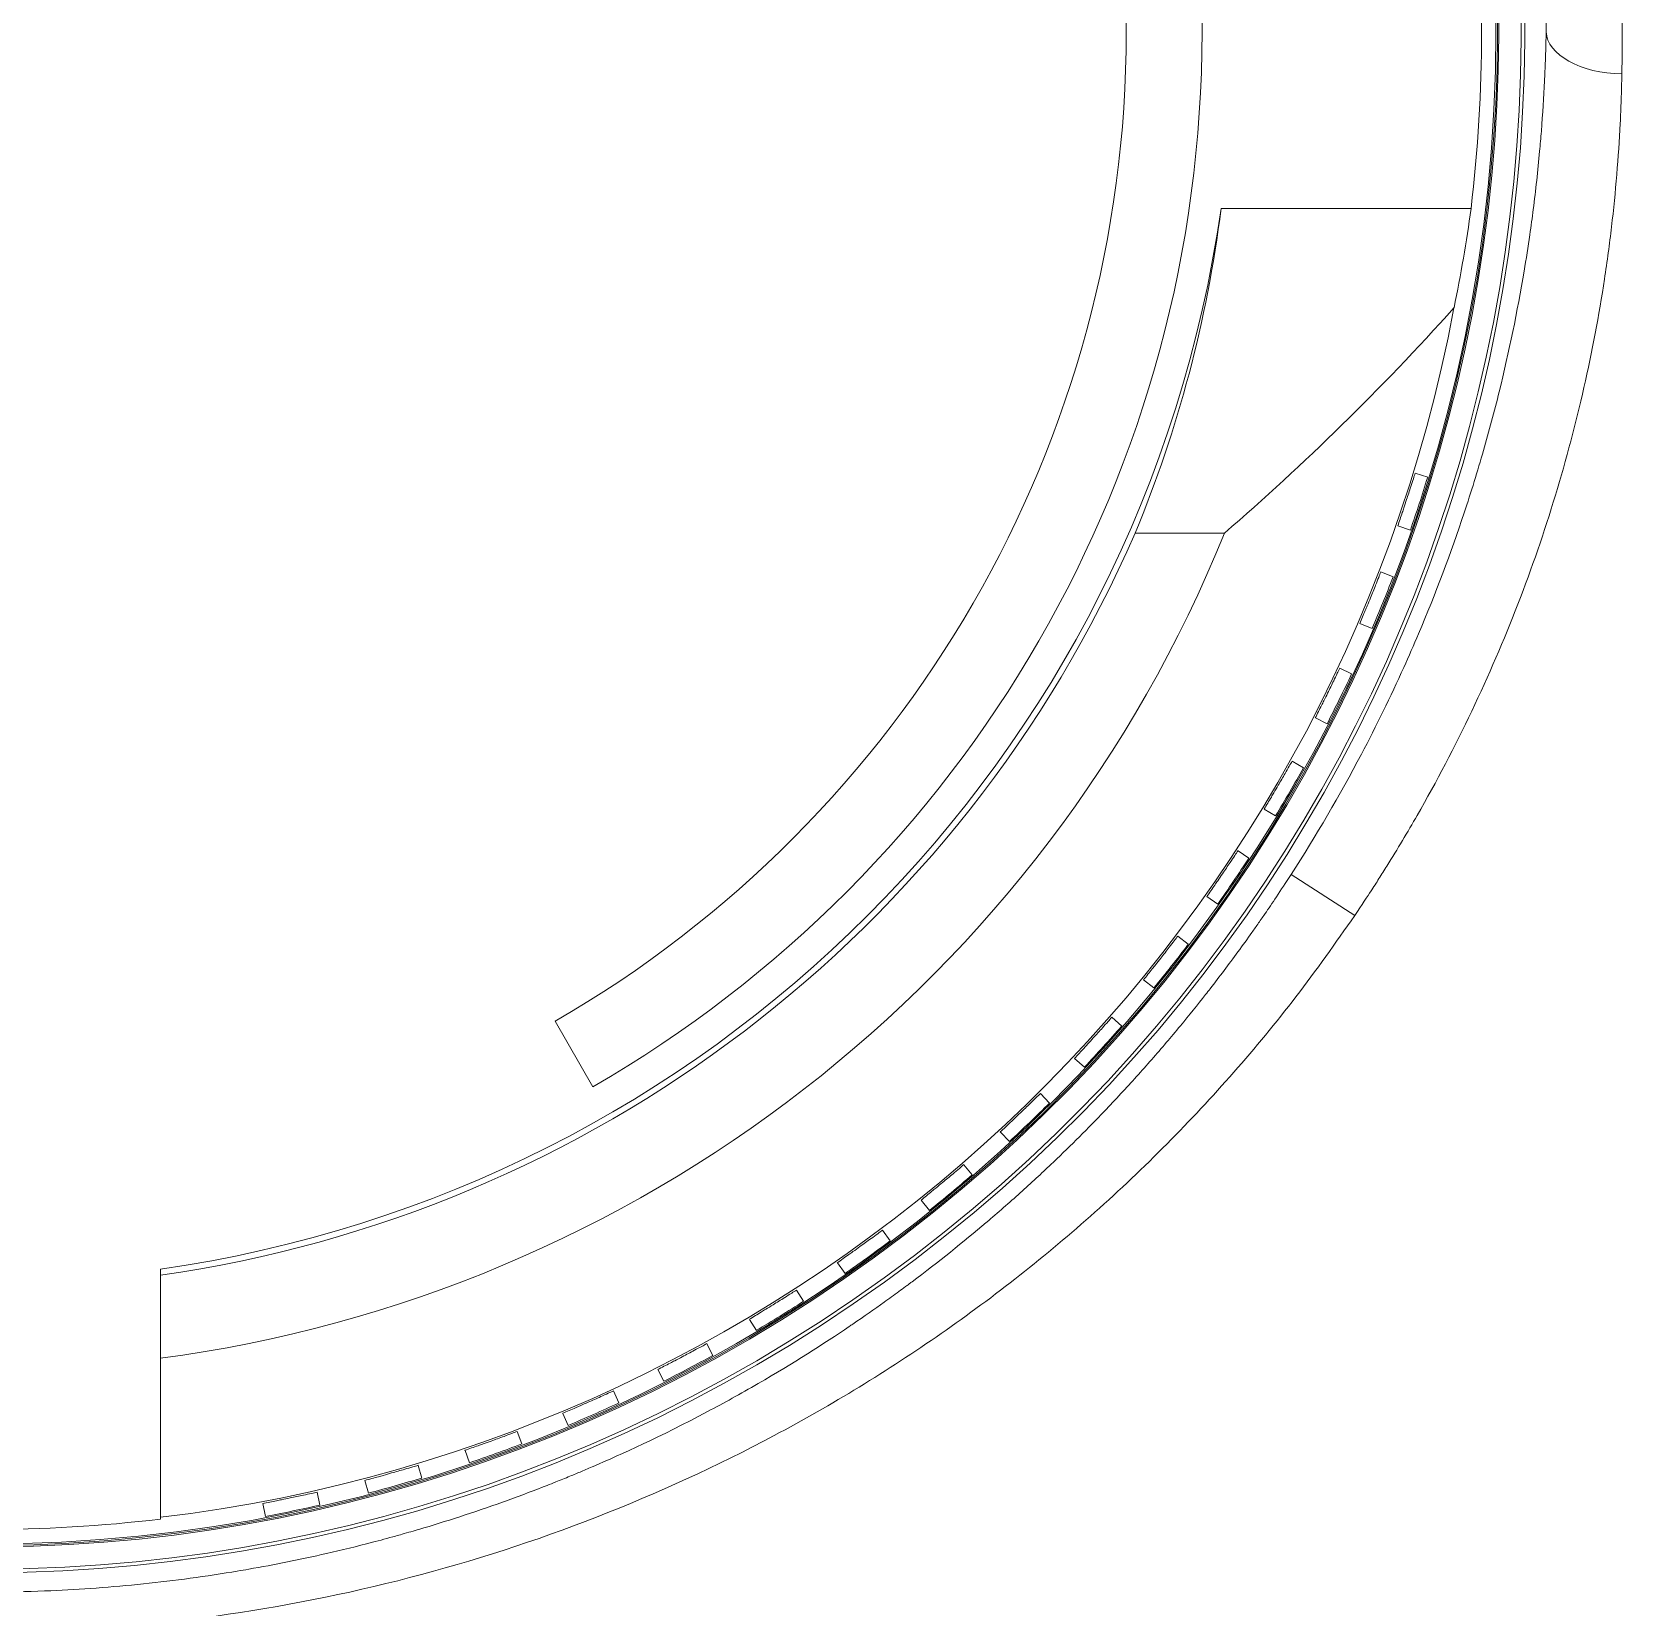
# Model space of a CAD drawing. Header units: inches. Extents: x 52169 to 69006, y 13152 to 42758.
# Drawn here: x 55494.9 to 55557.9, y 31529 to 31591.4 of the extents above; entities that cross this region are included whole.
import ezdxf

# ---------------------------------------------------------------- set-up
doc = ezdxf.new("R2010")
doc.units = ezdxf.units.IN
doc.header["$MEASUREMENT"] = 0

msp = doc.modelspace()

# ---------------------------------------------------------------- linework, layer by layer
at = {"color": 8, "linetype": 'Continuous', "lineweight": 0}
for p, q in [((55542.018, 31584.407, 0), (55551.92, 31584.407, 0)), ((55549.708, 31573.925, 0), (55549.706, 31573.926, 0)), ((55550.203, 31573.762, 0), (55549.709, 31573.925, 0)), ((55542.157, 31571.554, 0), (55538.617, 31571.554, 0)), ((55549.019, 31571.836, 0), (55549.021, 31571.835, 0)), ((55549.022, 31571.835, 0), (55549.516, 31571.673, 0)), ((55548.351, 31570.013, 0), (55548.348, 31570.014, 0)), ((55548.833, 31569.816, 0), (55548.351, 31570.013, 0)), ((55547.517, 31567.977, 0), (55547.519, 31567.976, 0)), ((55547.52, 31567.976, 0), (55548.002, 31567.779, 0)), ((55546.723, 31566.205, 0), (55546.721, 31566.206, 0)), ((55547.191, 31565.975, 0), (55546.724, 31566.205, 0)), ((55545.75, 31564.232, 0), (55545.752, 31564.231, 0)), ((55545.753, 31564.231, 0), (55546.22, 31564.001, 0)), ((55544.835, 31562.52, 0), (55544.832, 31562.522, 0)), ((55545.285, 31562.258, 0), (55544.835, 31562.52, 0)), ((55543.726, 31560.62, 0), (55543.728, 31560.619, 0)), ((55543.729, 31560.618, 0), (55544.179, 31560.357, 0)), ((55542.693, 31558.976, 0), (55542.691, 31558.977, 0)), ((55543.125, 31558.683, 0), (55542.694, 31558.975, 0)), ((55547.314, 31556.407, 0), (55544.793, 31558.032, 0)), ((55541.455, 31557.158, 0), (55541.457, 31557.156, 0)), ((55541.457, 31557.156, 0), (55541.888, 31556.863, 0)), ((55540.31, 31555.59, 0), (55540.308, 31555.591, 0)), ((55540.72, 31555.267, 0), (55540.311, 31555.589, 0)), ((55538.948, 31553.862, 0), (55538.95, 31553.861, 0)), ((55538.95, 31553.86, 0), (55539.359, 31553.538, 0)), ((55515.64, 31552.219, 0), (55517.14, 31549.621, 0)), ((55537.696, 31552.378, 0), (55537.694, 31552.379, 0)), ((55538.083, 31552.027, 0), (55537.697, 31552.377, 0)), ((55536.217, 31550.75, 0), (55536.219, 31550.748, 0)), ((55536.219, 31550.747, 0), (55536.605, 31550.398, 0)), ((55534.865, 31549.356, 0), (55534.863, 31549.358, 0)), ((55535.226, 31548.98, 0), (55534.866, 31549.355, 0)), ((55533.275, 31547.835, 0), (55533.277, 31547.833, 0)), ((55533.278, 31547.833, 0), (55533.638, 31547.457, 0)), ((55531.83, 31546.539, 0), (55531.828, 31546.541, 0)), ((55532.163, 31546.139, 0), (55531.83, 31546.538, 0)), ((55530.138, 31545.133, 0), (55530.139, 31545.131, 0)), ((55530.14, 31545.13, 0), (55530.473, 31544.73, 0)), ((55528.605, 31543.941, 0), (55528.604, 31543.943, 0)), ((55528.91, 31543.518, 0), (55528.606, 31543.94, 0)), ((55526.82, 31542.656, 0), (55526.821, 31542.654, 0)), ((55526.821, 31542.653, 0), (55527.126, 31542.231, 0)), ((55500.015, 31542.166, 0), (55500.015, 31542.404, 0)), ((55500.015, 31538.871, 0), (55500.015, 31542.166, 0)), ((55525.208, 31541.574, 0), (55525.206, 31541.576, 0)), ((55525.482, 31541.131, 0), (55525.208, 31541.573, 0)), ((55523.336, 31540.417, 0), (55523.338, 31540.415, 0)), ((55523.338, 31540.414, 0), (55523.613, 31539.971, 0)), ((55521.653, 31539.45, 0), (55521.652, 31539.452, 0)), ((55521.896, 31538.988, 0), (55521.653, 31539.449, 0)), ((55519.706, 31538.426, 0), (55519.707, 31538.424, 0)), ((55519.707, 31538.423, 0), (55519.95, 31537.962, 0)), ((55517.959, 31537.579, 0), (55517.958, 31537.581, 0)), ((55518.169, 31537.102, 0), (55517.959, 31537.578, 0)), ((55515.945, 31536.693, 0), (55515.946, 31536.691, 0)), ((55515.946, 31536.69, 0), (55516.156, 31536.214, 0)), ((55514.143, 31535.97, 0), (55514.142, 31535.972, 0)), ((55514.32, 31535.479, 0), (55514.143, 31535.969, 0)), ((55512.072, 31535.227, 0), (55512.073, 31535.224, 0)), ((55512.074, 31535.224, 0), (55512.25, 31534.734, 0)), ((55510.225, 31534.631, 0), (55510.224, 31534.633, 0)), ((55510.367, 31534.129, 0), (55510.225, 31534.63, 0)), ((55508.107, 31534.034, 0), (55508.108, 31534.032, 0)), ((55508.108, 31534.031, 0), (55508.25, 31533.53, 0)), ((55504.068, 31533.121, 0), (55504.069, 31533.119, 0)), ((55504.069, 31533.118, 0), (55504.175, 31532.609, 0)), ((55506.222, 31533.569, 0), (55506.222, 31533.571, 0)), ((55506.329, 31533.058, 0), (55506.222, 31533.568, 0)), ((55500.015, 31532.502, 0), (55500.015, 31532.575, 0))]:
    msp.add_line(p, q, dxfattribs=at)
msp.add_circle((55493.015, 31591.407, 0), 59.89, dxfattribs=at)
for radius, start, end in [(63.25, 25.00184, 180), (61.028, 217.61674, 204.56328), (60.886, 217.71936, 204.54592), (60, 217.94082, 204.5662), (59.948, 217.94603, 204.60783), (48.25, 300, 60), (45.25, 300, 60), (59.319, 353.22298, 6.77702), (49.5, 278.12968, 351.87032), (59.247, 276.7853, 349.36753), (59.848, 340.74685, 342.85315), (49.736, 278.0909, 336.47327), (53, 277.58954, 338.00095), (59.848, 336.74685, 338.85315), (59.848, 332.74685, 334.85315), (59.848, 328.74685, 330.85315), (59.848, 324.74685, 326.85315), (59.848, 320.74685, 322.85315), (59.848, 316.74685, 318.85315), (59.848, 312.74685, 314.85315), (59.848, 308.74685, 310.85315), (59.848, 304.74685, 306.85315), (59.848, 300.74685, 302.85315), (59.848, 296.74685, 298.85315), (59.848, 292.74685, 294.85315), (59.848, 288.74685, 290.85315), (59.848, 284.74685, 286.85315), (59.848, 280.74685, 282.85315), (59.319, 263.22298, 276.77702)]:
    msp.add_arc((55493.015, 31591.407, 0), radius, start, end, dxfattribs=at)
for centre, major_axis, ratio, start_param, end_param in [((55557.895, 31591.407, 0), (-3, 0.052), 0.555497, 0.031486, 1.580515), ((55493.015, 31590.501, 0), (0, -49.388), 0.999832, 1.177052, 1.447082), ((55492.361, 31592.61, 0), (59.204, -10.467), 0.994615, -0.028382, 0.038338), ((55493.015, 31683.312, 0), (0, 131.254), 0.713939, -2.589571, -2.471064)]:
    msp.add_ellipse(centre, major_axis=major_axis, ratio=ratio, start_param=start_param, end_param=end_param, dxfattribs=at)
for points, knots in [([(55550.339, 31618.139, 0), (55550.336, 31618.139, 0), (55550.326, 31618.139, 0), (55550.315, 31618.131, 0), (55550.309, 31618.127, 0), (55550.306, 31618.122, 0), (55550.303, 31618.118, 0), (55550.302, 31618.116, 0), (55550.301, 31618.114, 0), (55550.3, 31618.112, 0), (55550.299, 31618.112, 0), (55550.299, 31618.111, 0), (55550.299, 31618.111, 0), (55550.299, 31618.11, 0), (55550.298, 31618.11, 0), (55550.298, 31618.108, 0), (55550.288, 31618.089, 0), (55550.283, 31618.06, 0), (55550.283, 31618.022, 0), (55550.281, 31617.946, 0), (55550.298, 31617.828, 0), (55550.329, 31617.683, 0), (55550.361, 31617.538, 0), (55550.408, 31617.356, 0), (55550.471, 31617.134, 0), (55550.503, 31617.023, 0), (55550.538, 31616.902, 0), (55550.578, 31616.771, 0), (55550.618, 31616.639, 0), (55550.664, 31616.489, 0), (55550.709, 31616.345, 0), (55550.799, 31616.058, 0), (55550.903, 31615.733, 0), (55551.019, 31615.367, 0), (55551.077, 31615.184, 0), (55551.139, 31614.992, 0), (55551.203, 31614.788, 0), (55551.236, 31614.687, 0), (55551.269, 31614.583, 0), (55551.302, 31614.476, 0), (55551.336, 31614.369, 0), (55551.373, 31614.249, 0), (55551.405, 31614.147, 0), (55551.533, 31613.74, 0), (55551.672, 31613.287, 0), (55551.823, 31612.785, 0), (55551.898, 31612.533, 0), (55551.976, 31612.269, 0), (55552.056, 31611.992, 0), (55552.096, 31611.853, 0), (55552.137, 31611.711, 0), (55552.178, 31611.566, 0), (55552.199, 31611.493, 0), (55552.22, 31611.419, 0), (55552.24, 31611.345, 0), (55552.261, 31611.271, 0), (55552.287, 31611.179, 0), (55552.304, 31611.119, 0), (55552.436, 31610.643, 0), (55552.584, 31610.097, 0), (55552.745, 31609.464, 0), (55552.825, 31609.148, 0), (55552.909, 31608.81, 0), (55552.996, 31608.449, 0), (55553.039, 31608.268, 0), (55553.084, 31608.081, 0), (55553.128, 31607.889, 0), (55553.151, 31607.792, 0), (55553.173, 31607.694, 0), (55553.196, 31607.595, 0), (55553.207, 31607.545, 0), (55553.218, 31607.495, 0), (55553.23, 31607.445, 0), (55553.235, 31607.419, 0), (55553.241, 31607.394, 0), (55553.247, 31607.369, 0), (55553.253, 31607.343, 0), (55553.262, 31607.3, 0), (55553.264, 31607.292, 0), (55553.322, 31607.03, 0), (55553.43, 31606.546, 0), (55553.58, 31605.799, 0), (55553.655, 31605.426, 0), (55553.74, 31604.986, 0), (55553.833, 31604.473, 0), (55553.88, 31604.216, 0), (55553.928, 31603.94, 0), (55553.977, 31603.645, 0), (55554.002, 31603.497, 0), (55554.027, 31603.345, 0), (55554.053, 31603.187, 0), (55554.078, 31603.03, 0), (55554.11, 31602.83, 0), (55554.13, 31602.699, 0), (55554.292, 31601.645, 0), (55554.418, 31600.657, 0), (55554.516, 31599.762, 0), (55554.565, 31599.315, 0), (55554.606, 31598.891, 0), (55554.642, 31598.494, 0), (55554.66, 31598.295, 0), (55554.676, 31598.103, 0), (55554.691, 31597.917, 0), (55554.699, 31597.824, 0), (55554.706, 31597.733, 0), (55554.713, 31597.644, 0), (55554.716, 31597.599, 0), (55554.72, 31597.555, 0), (55554.723, 31597.511, 0), (55554.726, 31597.468, 0), (55554.728, 31597.448, 0), (55554.732, 31597.381, 0), (55554.771, 31596.845, 0), (55554.802, 31596.333, 0), (55554.826, 31595.846, 0), (55554.838, 31595.603, 0), (55554.849, 31595.367, 0), (55554.858, 31595.138, 0), (55554.867, 31594.908, 0), (55554.873, 31594.719, 0), (55554.88, 31594.471, 0), (55554.908, 31593.478, 0), (55554.915, 31592.456, 0), (55554.896, 31591.407, 0)], [0, 0, 0, 0, 0.015625, 0.015625, 0.015625, 0.023438, 0.023438, 0.023438, 0.027344, 0.027344, 0.027344, 0.029297, 0.029297, 0.029297, 0.03125, 0.03125, 0.03125, 0.0625, 0.0625, 0.0625, 0.125, 0.125, 0.125, 0.1875, 0.1875, 0.1875, 0.21875, 0.21875, 0.21875, 0.25, 0.25, 0.25, 0.3125, 0.3125, 0.3125, 0.34375, 0.34375, 0.34375, 0.359375, 0.359375, 0.359375, 0.375, 0.375, 0.375, 0.4375, 0.4375, 0.4375, 0.46875, 0.46875, 0.46875, 0.484375, 0.484375, 0.484375, 0.492188, 0.492188, 0.492188, 0.5, 0.5, 0.5, 0.5625, 0.5625, 0.5625, 0.59375, 0.59375, 0.59375, 0.609375, 0.609375, 0.609375, 0.617188, 0.617188, 0.617188, 0.621094, 0.621094, 0.621094, 0.623047, 0.623047, 0.623047, 0.625, 0.625, 0.625, 0.6875, 0.6875, 0.6875, 0.71875, 0.71875, 0.71875, 0.734375, 0.734375, 0.734375, 0.742188, 0.742188, 0.742188, 0.75, 0.75, 0.75, 0.8125, 0.8125, 0.8125, 0.84375, 0.84375, 0.84375, 0.859375, 0.859375, 0.859375, 0.867188, 0.867188, 0.867188, 0.871094, 0.871094, 0.871094, 0.875, 0.875, 0.875, 0.90625, 0.90625, 0.90625, 0.921875, 0.921875, 0.921875, 0.9375, 0.9375, 0.9375, 1, 1, 1, 1]), ([(55553.059, 31616.407, 0), (55553.022, 31616.407, 0), (55553.003, 31616.365, 0), (55553.003, 31616.292, 0), (55553.002, 31616.218, 0), (55553.022, 31616.098, 0), (55553.056, 31615.952, 0), (55553.117, 31615.696, 0), (55553.23, 31615.325, 0), (55553.397, 31614.82, 0), (55553.421, 31614.748, 0), (55553.448, 31614.665, 0), (55553.472, 31614.596, 0), (55553.61, 31614.181, 0), (55553.786, 31613.67, 0), (55553.998, 31613.04, 0), (55554.033, 31612.935, 0), (55554.069, 31612.826, 0), (55554.107, 31612.715, 0), (55554.125, 31612.659, 0), (55554.144, 31612.602, 0), (55554.163, 31612.544, 0), (55554.182, 31612.487, 0), (55554.207, 31612.414, 0), (55554.222, 31612.369, 0), (55554.429, 31611.741, 0), (55554.7, 31610.919, 0), (55555.033, 31609.807, 0), (55555.057, 31609.727, 0), (55555.081, 31609.647, 0), (55555.105, 31609.564, 0), (55555.118, 31609.523, 0), (55555.13, 31609.481, 0), (55555.142, 31609.439, 0), (55555.148, 31609.418, 0), (55555.155, 31609.397, 0), (55555.161, 31609.376, 0), (55555.167, 31609.355, 0), (55555.179, 31609.315, 0), (55555.18, 31609.312, 0), (55555.208, 31609.216, 0), (55555.359, 31608.72, 0), (55555.633, 31607.698, 0), (55555.651, 31607.63, 0), (55555.677, 31607.535, 0), (55555.69, 31607.487, 0), (55555.869, 31606.811, 0), (55556.02, 31606.201, 0), (55556.143, 31605.685, 0), (55556.16, 31605.612, 0), (55556.17, 31605.571, 0), (55556.194, 31605.47, 0), (55556.477, 31604.259, 0), (55556.718, 31603.074, 0), (55556.916, 31601.967, 0), (55556.949, 31601.783, 0), (55556.98, 31601.601, 0), (55557.011, 31601.421, 0), (55557.026, 31601.331, 0), (55557.041, 31601.241, 0), (55557.056, 31601.152, 0), (55557.071, 31601.064, 0), (55557.081, 31600.999, 0), (55557.099, 31600.888, 0), (55557.349, 31599.335, 0), (55557.54, 31597.78, 0), (55557.671, 31596.266, 0), (55557.69, 31596.049, 0), (55557.706, 31595.859, 0), (55557.724, 31595.619, 0), (55557.761, 31595.14, 0), (55557.792, 31594.661, 0), (55557.817, 31594.182, 0), (55557.843, 31593.704, 0), (55557.861, 31593.258, 0), (55557.877, 31592.75, 0), (55557.884, 31592.496, 0), (55557.89, 31592.245, 0), (55557.895, 31591.997, 0), (55557.897, 31591.873, 0), (55557.899, 31591.749, 0), (55557.901, 31591.627, 0), (55557.902, 31591.504, 0), (55557.904, 31591.352, 0), (55557.904, 31591.262, 0), (55557.906, 31590.899, 0), (55557.903, 31590.395, 0), (55557.895, 31589.74, 0)], [0, 0, 0, 0, 0.0625, 0.0625, 0.0625, 0.125, 0.125, 0.125, 0.234375, 0.234375, 0.234375, 0.25, 0.25, 0.25, 0.34375, 0.34375, 0.34375, 0.359375, 0.359375, 0.359375, 0.3671875, 0.3671875, 0.3671875, 0.375, 0.375, 0.375, 0.484375, 0.484375, 0.484375, 0.4921875, 0.4921875, 0.4921875, 0.4960938, 0.4960938, 0.4960938, 0.4980469, 0.4980469, 0.4980469, 0.5, 0.5, 0.5, 0.5585938, 0.5585938, 0.5585938, 0.5625, 0.5625, 0.5625, 0.6171875, 0.6171875, 0.6171875, 0.625, 0.625, 0.625, 0.71875, 0.71875, 0.71875, 0.734375, 0.734375, 0.734375, 0.7421875, 0.7421875, 0.7421875, 0.75, 0.75, 0.75, 0.859375, 0.859375, 0.859375, 0.875, 0.875, 0.875, 0.90625, 0.90625, 0.90625, 0.9375, 0.9375, 0.9375, 0.953125, 0.953125, 0.953125, 0.9609375, 0.9609375, 0.9609375, 0.96875, 0.96875, 0.96875, 1, 1, 1, 1]), ([(55554.896, 31591.407, 0), (55554.893, 31591.246, 0), (55554.889, 31591.085, 0), (55554.885, 31590.924, 0), (55554.883, 31590.844, 0), (55554.881, 31590.763, 0), (55554.878, 31590.683, 0), (55554.877, 31590.642, 0), (55554.876, 31590.602, 0), (55554.875, 31590.562, 0), (55554.874, 31590.522, 0), (55554.871, 31590.448, 0), (55554.871, 31590.441, 0), (55554.87, 31590.414, 0), (55554.867, 31590.319, 0), (55554.861, 31590.156, 0), (55554.858, 31590.075, 0), (55554.854, 31589.977, 0), (55554.849, 31589.861, 0), (55554.847, 31589.804, 0), (55554.844, 31589.742, 0), (55554.841, 31589.675, 0), (55554.838, 31589.609, 0), (55554.833, 31589.504, 0), (55554.831, 31589.463, 0), (55554.799, 31588.805, 0), (55554.759, 31588.171, 0), (55554.704, 31587.472, 0), (55554.683, 31587.207, 0), (55554.661, 31586.943, 0), (55554.636, 31586.68, 0), (55554.565, 31585.902, 0), (55554.48, 31585.132, 0), (55554.383, 31584.374, 0), (55554.34, 31584.036, 0), (55554.298, 31583.726, 0), (55554.246, 31583.366, 0), (55554.177, 31582.887, 0), (55554.102, 31582.408, 0), (55554.022, 31581.93, 0), (55553.754, 31580.329, 0), (55553.426, 31578.739, 0), (55553.034, 31577.153, 0), (55552.843, 31576.378, 0), (55552.636, 31575.604, 0), (55552.414, 31574.83, 0), (55552.179, 31574.012, 0), (55551.924, 31573.186, 0), (55551.648, 31572.357, 0), (55551.12, 31570.764, 0), (55550.516, 31569.159, 0), (55549.842, 31567.57, 0), (55549.652, 31567.123, 0), (55549.457, 31566.677, 0), (55549.257, 31566.234, 0), (55548.732, 31565.073, 0), (55548.172, 31563.926, 0), (55547.578, 31562.799, 0), (55546.718, 31561.166, 0), (55545.787, 31559.573, 0), (55544.793, 31558.032, 0)], [0, 0, 0, 0, 0.015625, 0.015625, 0.015625, 0.023438, 0.023438, 0.023438, 0.027344, 0.027344, 0.027344, 0.03125, 0.03125, 0.03125, 0.046875, 0.046875, 0.046875, 0.054688, 0.054688, 0.054688, 0.058594, 0.058594, 0.058594, 0.0625, 0.0625, 0.0625, 0.125, 0.125, 0.125, 0.148698, 0.148698, 0.148698, 0.21875, 0.21875, 0.21875, 0.25, 0.25, 0.25, 0.291732, 0.291732, 0.291732, 0.431659, 0.431659, 0.431659, 0.5, 0.5, 0.5, 0.572251, 0.572251, 0.572251, 0.710978, 0.710978, 0.710978, 0.75, 0.75, 0.75, 0.85212, 0.85212, 0.85212, 1, 1, 1, 1]), ([(55557.895, 31589.74, 0), (55557.887, 31589.382, 0), (55557.878, 31589.039, 0), (55557.866, 31588.71, 0), (55557.855, 31588.382, 0), (55557.844, 31588.107, 0), (55557.827, 31587.771, 0), (55557.793, 31587.099, 0), (55557.75, 31586.447, 0), (55557.692, 31585.756, 0), (55557.635, 31585.066, 0), (55557.566, 31584.375, 0), (55557.484, 31583.684, 0), (55557.403, 31582.993, 0), (55557.314, 31582.33, 0), (55557.205, 31581.614, 0), (55556.986, 31580.18, 0), (55556.715, 31578.746, 0), (55556.391, 31577.317, 0), (55556.068, 31575.888, 0), (55555.702, 31574.499, 0), (55555.262, 31573.052, 0), (55554.383, 31570.159, 0), (55553.276, 31567.292, 0), (55551.948, 31564.503, 0), (55551.284, 31563.108, 0), (55550.551, 31561.709, 0), (55549.788, 31560.375, 0), (55549.406, 31559.708, 0), (55549.01, 31559.045, 0), (55548.589, 31558.368, 0), (55548.484, 31558.199, 0), (55548.379, 31558.033, 0), (55548.274, 31557.868, 0), (55548.221, 31557.786, 0), (55548.169, 31557.704, 0), (55548.117, 31557.623, 0), (55548.065, 31557.542, 0), (55547.996, 31557.437, 0), (55547.96, 31557.382, 0), (55547.818, 31557.164, 0), (55547.602, 31556.839, 0), (55547.314, 31556.407, 0)], [0, 0, 0, 0, 0.03125, 0.03125, 0.03125, 0.0625, 0.0625, 0.0625, 0.125, 0.125, 0.125, 0.1875, 0.1875, 0.1875, 0.25, 0.25, 0.25, 0.375, 0.375, 0.375, 0.5, 0.5, 0.5, 0.75, 0.75, 0.75, 0.875, 0.875, 0.875, 0.9375, 0.9375, 0.9375, 0.953125, 0.953125, 0.953125, 0.960937, 0.960937, 0.960937, 0.96875, 0.96875, 0.96875, 1, 1, 1, 1]), ([(55549.706, 31573.926, 0), (55549.683, 31573.854, 0), (55549.66, 31573.782, 0), (55549.636, 31573.707, 0), (55549.603, 31573.606, 0), (55549.57, 31573.5, 0), (55549.536, 31573.396, 0), (55549.508, 31573.308, 0), (55549.48, 31573.223, 0), (55549.452, 31573.136, 0), (55549.424, 31573.051, 0), (55549.395, 31572.965, 0), (55549.367, 31572.88, 0), (55549.331, 31572.771, 0), (55549.296, 31572.663, 0), (55549.26, 31572.555, 0), (55549.239, 31572.491, 0), (55549.218, 31572.428, 0), (55549.197, 31572.364, 0), (55549.167, 31572.276, 0), (55549.137, 31572.188, 0), (55549.108, 31572.102, 0), (55549.077, 31572.011, 0), (55549.048, 31571.924, 0), (55549.019, 31571.836, 0)], [0, 0, 0, 0, 0.108234, 0.108234, 0.108234, 0.25564, 0.25564, 0.25564, 0.37886, 0.37886, 0.37886, 0.49998, 0.49998, 0.49998, 0.653249, 0.653249, 0.653249, 0.744317, 0.744317, 0.744317, 0.868717, 0.868717, 0.868717, 1, 1, 1, 1]), ([(55548.348, 31570.014, 0), (55548.32, 31569.944, 0), (55548.292, 31569.874, 0), (55548.263, 31569.801, 0), (55548.224, 31569.702, 0), (55548.183, 31569.598, 0), (55548.142, 31569.497, 0), (55548.108, 31569.412, 0), (55548.074, 31569.328, 0), (55548.04, 31569.244, 0), (55548.006, 31569.161, 0), (55547.971, 31569.077, 0), (55547.937, 31568.994, 0), (55547.894, 31568.888, 0), (55547.851, 31568.782, 0), (55547.808, 31568.678, 0), (55547.783, 31568.616, 0), (55547.758, 31568.554, 0), (55547.732, 31568.491, 0), (55547.696, 31568.406, 0), (55547.66, 31568.32, 0), (55547.625, 31568.236, 0), (55547.588, 31568.148, 0), (55547.553, 31568.062, 0), (55547.517, 31567.977, 0)], [0, 0, 0, 0, 0.108234, 0.108234, 0.108234, 0.25564, 0.25564, 0.25564, 0.37886, 0.37886, 0.37886, 0.49998, 0.49998, 0.49998, 0.653249, 0.653249, 0.653249, 0.744317, 0.744317, 0.744317, 0.868717, 0.868717, 0.868717, 1, 1, 1, 1]), ([(55546.721, 31566.206, 0), (55546.688, 31566.138, 0), (55546.655, 31566.07, 0), (55546.621, 31566, 0), (55546.575, 31565.904, 0), (55546.527, 31565.803, 0), (55546.479, 31565.705, 0), (55546.439, 31565.622, 0), (55546.4, 31565.541, 0), (55546.36, 31565.46, 0), (55546.32, 31565.379, 0), (55546.28, 31565.298, 0), (55546.24, 31565.217, 0), (55546.19, 31565.115, 0), (55546.139, 31565.012, 0), (55546.089, 31564.911, 0), (55546.06, 31564.851, 0), (55546.03, 31564.791, 0), (55546, 31564.73, 0), (55545.959, 31564.648, 0), (55545.916, 31564.564, 0), (55545.875, 31564.483, 0), (55545.833, 31564.397, 0), (55545.791, 31564.315, 0), (55545.75, 31564.233, 0)], [0, 0, 0, 0, 0.108234, 0.108234, 0.108234, 0.25564, 0.25564, 0.25564, 0.37886, 0.37886, 0.37886, 0.49998, 0.49998, 0.49998, 0.653249, 0.653249, 0.653249, 0.744317, 0.744317, 0.744317, 0.868717, 0.868717, 0.868717, 1, 1, 1, 1]), ([(55544.832, 31562.521, 0), (55544.795, 31562.456, 0), (55544.757, 31562.39, 0), (55544.718, 31562.322, 0), (55544.666, 31562.23, 0), (55544.611, 31562.133, 0), (55544.556, 31562.038, 0), (55544.511, 31561.959, 0), (55544.465, 31561.881, 0), (55544.42, 31561.802, 0), (55544.375, 31561.724, 0), (55544.329, 31561.646, 0), (55544.284, 31561.568, 0), (55544.226, 31561.47, 0), (55544.169, 31561.371, 0), (55544.112, 31561.273, 0), (55544.078, 31561.215, 0), (55544.044, 31561.158, 0), (55544.01, 31561.099, 0), (55543.963, 31561.02, 0), (55543.915, 31560.939, 0), (55543.869, 31560.861, 0), (55543.82, 31560.779, 0), (55543.773, 31560.699, 0), (55543.726, 31560.62, 0)], [0, 0, 0, 0, 0.108234, 0.108234, 0.108234, 0.25564, 0.25564, 0.25564, 0.37886, 0.37886, 0.37886, 0.49998, 0.49998, 0.49998, 0.653249, 0.653249, 0.653249, 0.744317, 0.744317, 0.744317, 0.868717, 0.868717, 0.868717, 1, 1, 1, 1]), ([(55542.691, 31558.977, 0), (55542.649, 31558.914, 0), (55542.607, 31558.852, 0), (55542.564, 31558.786, 0), (55542.504, 31558.698, 0), (55542.443, 31558.605, 0), (55542.382, 31558.514, 0), (55542.331, 31558.438, 0), (55542.28, 31558.364, 0), (55542.229, 31558.288, 0), (55542.179, 31558.214, 0), (55542.128, 31558.139, 0), (55542.077, 31558.065, 0), (55542.013, 31557.97, 0), (55541.949, 31557.876, 0), (55541.885, 31557.782, 0), (55541.847, 31557.727, 0), (55541.81, 31557.672, 0), (55541.771, 31557.616, 0), (55541.719, 31557.54, 0), (55541.666, 31557.463, 0), (55541.614, 31557.388, 0), (55541.559, 31557.31, 0), (55541.507, 31557.234, 0), (55541.455, 31557.158, 0)], [0, 0, 0, 0, 0.108234, 0.108234, 0.108234, 0.25564, 0.25564, 0.25564, 0.37886, 0.37886, 0.37886, 0.49998, 0.49998, 0.49998, 0.653249, 0.653249, 0.653249, 0.744317, 0.744317, 0.744317, 0.868717, 0.868717, 0.868717, 1, 1, 1, 1]), ([(55444.303, 31553.691, 0), (55445.013, 31552.771, 0), (55445.724, 31551.902, 0), (55446.439, 31551.073, 0), (55446.51, 31550.99, 0), (55446.581, 31550.908, 0), (55446.652, 31550.827, 0), (55447.045, 31550.375, 0), (55447.45, 31549.923, 0), (55447.868, 31549.471, 0), (55448.077, 31549.245, 0), (55448.289, 31549.018, 0), (55448.504, 31548.792, 0), (55448.719, 31548.566, 0), (55448.964, 31548.313, 0), (55449.159, 31548.114, 0), (55449.669, 31547.595, 0), (55450.204, 31547.067, 0), (55450.766, 31546.534, 0), (55451.065, 31546.25, 0), (55451.372, 31545.965, 0), (55451.687, 31545.678, 0), (55452.14, 31545.266, 0), (55452.609, 31544.85, 0), (55453.095, 31544.434, 0), (55453.338, 31544.225, 0), (55453.586, 31544.017, 0), (55453.837, 31543.808, 0), (55453.963, 31543.703, 0), (55454.09, 31543.599, 0), (55454.218, 31543.494, 0), (55454.346, 31543.389, 0), (55454.511, 31543.256, 0), (55454.605, 31543.18, 0), (55454.959, 31542.896, 0), (55455.338, 31542.597, 0), (55455.744, 31542.287, 0), (55456.2, 31541.938, 0), (55456.689, 31541.573, 0), (55457.212, 31541.196, 0), (55457.707, 31540.84, 0), (55458.233, 31540.472, 0), (55458.792, 31540.095, 0), (55459.071, 31539.907, 0), (55459.359, 31539.717, 0), (55459.655, 31539.524, 0), (55459.803, 31539.428, 0), (55459.953, 31539.332, 0), (55460.105, 31539.235, 0), (55460.257, 31539.138, 0), (55460.438, 31539.023, 0), (55460.567, 31538.943, 0), (55460.803, 31538.795, 0), (55461.041, 31538.649, 0), (55461.279, 31538.505, 0), (55462.081, 31538.018, 0), (55462.895, 31537.549, 0), (55463.721, 31537.098, 0), (55464.256, 31536.806, 0), (55464.795, 31536.522, 0), (55465.338, 31536.247, 0), (55465.61, 31536.109, 0), (55465.883, 31535.973, 0), (55466.156, 31535.839, 0), (55466.43, 31535.705, 0), (55466.668, 31535.59, 0), (55466.98, 31535.443, 0), (55467.047, 31535.412, 0), (55467.114, 31535.381, 0), (55467.18, 31535.349, 0), (55468.357, 31534.801, 0), (55469.486, 31534.319, 0), (55470.561, 31533.894, 0), (55471.129, 31533.669, 0), (55471.682, 31533.46, 0), (55472.219, 31533.265, 0), (55472.488, 31533.168, 0), (55472.752, 31533.074, 0), (55473.013, 31532.984, 0), (55473.092, 31532.956, 0), (55473.172, 31532.929, 0), (55473.25, 31532.902, 0), (55473.301, 31532.885, 0), (55473.351, 31532.868, 0), (55473.401, 31532.851, 0), (55473.529, 31532.807, 0), (55473.628, 31532.774, 0), (55473.782, 31532.723, 0), (55475.018, 31532.312, 0), (55476.232, 31531.952, 0), (55477.421, 31531.638, 0), (55478.015, 31531.481, 0), (55478.602, 31531.335, 0), (55479.183, 31531.2, 0), (55479.237, 31531.187, 0), (55479.291, 31531.174, 0), (55479.345, 31531.162, 0), (55479.862, 31531.043, 0), (55480.34, 31530.939, 0), (55480.904, 31530.825, 0), (55482.148, 31530.572, 0), (55483.383, 31530.362, 0), (55484.607, 31530.192, 0), (55484.876, 31530.154, 0), (55485.142, 31530.119, 0), (55485.407, 31530.086, 0), (55486.35, 31529.967, 0), (55487.277, 31529.872, 0), (55488.244, 31529.796, 0), (55489.304, 31529.712, 0), (55490.375, 31529.656, 0), (55491.442, 31529.629, 0), (55492.869, 31529.592, 0), (55494.29, 31529.606, 0), (55495.675, 31529.667, 0), (55496.271, 31529.693, 0), (55496.869, 31529.727, 0), (55497.469, 31529.772, 0), (55498.09, 31529.817, 0), (55498.713, 31529.872, 0), (55499.339, 31529.938, 0), (55499.955, 31530.002, 0), (55500.572, 31530.076, 0), (55501.192, 31530.16, 0), (55501.811, 31530.244, 0), (55502.478, 31530.345, 0), (55503.056, 31530.442, 0), (55503.207, 31530.467, 0), (55503.359, 31530.493, 0), (55503.512, 31530.52, 0), (55504.52, 31530.696, 0), (55505.547, 31530.902, 0), (55506.589, 31531.14, 0), (55507.19, 31531.277, 0), (55507.795, 31531.425, 0), (55508.405, 31531.584, 0), (55508.711, 31531.664, 0), (55509.017, 31531.746, 0), (55509.325, 31531.832, 0), (55509.408, 31531.855, 0), (55509.494, 31531.879, 0), (55509.581, 31531.903, 0), (55509.817, 31531.97, 0), (55510.058, 31532.04, 0), (55510.251, 31532.097, 0), (55511.305, 31532.407, 0), (55512.411, 31532.764, 0), (55513.563, 31533.176, 0), (55514.139, 31533.382, 0), (55514.726, 31533.602, 0), (55515.325, 31533.836, 0), (55515.439, 31533.881, 0), (55515.554, 31533.927, 0), (55515.669, 31533.973, 0), (55515.855, 31534.047, 0), (55516.042, 31534.123, 0), (55516.23, 31534.2, 0), (55516.383, 31534.263, 0), (55516.535, 31534.326, 0), (55516.689, 31534.391, 0), (55516.766, 31534.423, 0), (55516.843, 31534.456, 0), (55516.92, 31534.489, 0), (55516.997, 31534.521, 0), (55517.105, 31534.568, 0), (55517.151, 31534.588, 0), (55518.267, 31535.068, 0), (55519.8, 31535.761, 0), (55521.683, 31536.761, 0), (55522.311, 31537.094, 0), (55522.979, 31537.463, 0), (55523.682, 31537.87, 0), (55525.086, 31538.683, 0), (55526.283, 31539.45, 0), (55527.293, 31540.132, 0), (55527.338, 31540.163, 0), (55527.384, 31540.193, 0), (55527.429, 31540.224, 0), (55527.88, 31540.531, 0), (55528.293, 31540.82, 0), (55528.669, 31541.089, 0), (55528.876, 31541.237, 0), (55529.072, 31541.379, 0), (55529.256, 31541.514, 0), (55529.349, 31541.582, 0), (55529.438, 31541.648, 0), (55529.525, 31541.713, 0), (55529.569, 31541.745, 0), (55529.611, 31541.777, 0), (55529.654, 31541.808, 0), (55529.696, 31541.839, 0), (55529.71, 31541.85, 0), (55529.778, 31541.901, 0), (55530.831, 31542.69, 0), (55531.808, 31543.475, 0), (55532.714, 31544.245, 0), (55532.744, 31544.27, 0), (55532.773, 31544.294, 0), (55532.802, 31544.319, 0), (55533.268, 31544.716, 0), (55533.715, 31545.109, 0), (55534.144, 31545.496, 0), (55534.358, 31545.69, 0), (55534.569, 31545.883, 0), (55534.774, 31546.074, 0), (55534.98, 31546.264, 0), (55535.141, 31546.416, 0), (55535.378, 31546.642, 0), (55536.08, 31547.311, 0), (55536.751, 31547.981, 0), (55537.391, 31548.651, 0), (55537.616, 31548.885, 0), (55537.837, 31549.12, 0), (55538.055, 31549.354, 0), (55538.474, 31549.805, 0), (55538.879, 31550.255, 0), (55539.271, 31550.704, 0), (55539.468, 31550.928, 0), (55539.661, 31551.152, 0), (55539.851, 31551.375, 0), (55540.041, 31551.598, 0), (55540.209, 31551.799, 0), (55540.411, 31552.043, 0), (55540.753, 31552.456, 0), (55541.085, 31552.869, 0), (55541.409, 31553.282, 0), (55541.468, 31553.357, 0), (55541.527, 31553.433, 0), (55541.586, 31553.508, 0), (55541.965, 31553.996, 0), (55542.312, 31554.455, 0), (55542.689, 31554.97, 0), (55542.877, 31555.227, 0), (55543.061, 31555.482, 0), (55543.24, 31555.735, 0), (55543.329, 31555.861, 0), (55543.418, 31555.987, 0), (55543.505, 31556.112, 0), (55543.592, 31556.237, 0), (55543.699, 31556.391, 0), (55543.763, 31556.485, 0), (55544.023, 31556.862, 0), (55544.37, 31557.375, 0), (55544.793, 31558.032, 0)], [0.0000003, 0.0000003, 0.0000003, 0.0000003, 0.0284211, 0.0284211, 0.0284211, 0.03125, 0.03125, 0.03125, 0.046875, 0.046875, 0.046875, 0.0546875, 0.0546875, 0.0546875, 0.0625, 0.0625, 0.0625, 0.0828931, 0.0828931, 0.0828931, 0.09375, 0.09375, 0.09375, 0.109375, 0.109375, 0.109375, 0.1171875, 0.1171875, 0.1171875, 0.1210938, 0.1210938, 0.1210938, 0.125, 0.125, 0.125, 0.1397113, 0.1397113, 0.1397113, 0.15625, 0.15625, 0.15625, 0.171875, 0.171875, 0.171875, 0.1796875, 0.1796875, 0.1796875, 0.1835938, 0.1835938, 0.1835938, 0.1875, 0.1875, 0.1875, 0.1946473, 0.1946473, 0.1946473, 0.21875, 0.21875, 0.21875, 0.234375, 0.234375, 0.234375, 0.2421875, 0.2421875, 0.2421875, 0.25, 0.25, 0.25, 0.2516755, 0.2516755, 0.2516755, 0.28125, 0.28125, 0.28125, 0.296875, 0.296875, 0.296875, 0.3046875, 0.3046875, 0.3046875, 0.3070726, 0.3070726, 0.3070726, 0.3085938, 0.3085938, 0.3085938, 0.3125, 0.3125, 0.3125, 0.34375, 0.34375, 0.34375, 0.359375, 0.359375, 0.359375, 0.3608432, 0.3608432, 0.3608432, 0.375, 0.375, 0.375, 0.40625, 0.40625, 0.40625, 0.4131074, 0.4131074, 0.4131074, 0.4375, 0.4375, 0.4375, 0.4642473, 0.4642473, 0.4642473, 0.5, 0.5, 0.5, 0.5153623, 0.5153623, 0.5153623, 0.53125, 0.53125, 0.53125, 0.546875, 0.546875, 0.546875, 0.5625, 0.5625, 0.5625, 0.5666048, 0.5666048, 0.5666048, 0.59375, 0.59375, 0.59375, 0.609375, 0.609375, 0.609375, 0.6171875, 0.6171875, 0.6171875, 0.6192922, 0.6192922, 0.6192922, 0.625, 0.625, 0.625, 0.65625, 0.65625, 0.65625, 0.671875, 0.671875, 0.671875, 0.6748601, 0.6748601, 0.6748601, 0.6796875, 0.6796875, 0.6796875, 0.6835938, 0.6835938, 0.6835938, 0.6855469, 0.6855469, 0.6855469, 0.6875, 0.6875, 0.6875, 0.7343568, 0.7343568, 0.7343568, 0.75, 0.75, 0.75, 0.78125, 0.78125, 0.78125, 0.7826617, 0.7826617, 0.7826617, 0.796875, 0.796875, 0.796875, 0.8046875, 0.8046875, 0.8046875, 0.8085938, 0.8085938, 0.8085938, 0.8105469, 0.8105469, 0.8105469, 0.8125, 0.8125, 0.8125, 0.8427693, 0.8427693, 0.8427693, 0.84375, 0.84375, 0.84375, 0.859375, 0.859375, 0.859375, 0.8671875, 0.8671875, 0.8671875, 0.875, 0.875, 0.875, 0.8981357, 0.8981357, 0.8981357, 0.90625, 0.90625, 0.90625, 0.921875, 0.921875, 0.921875, 0.9296875, 0.9296875, 0.9296875, 0.9375, 0.9375, 0.9375, 0.9507159, 0.9507159, 0.9507159, 0.953125, 0.953125, 0.953125, 0.96875, 0.96875, 0.96875, 0.9765625, 0.9765625, 0.9765625, 0.9804688, 0.9804688, 0.9804688, 0.984375, 0.984375, 0.984375, 1, 1, 1, 1]), ([(55440.313, 31554.157, 0), (55440.509, 31553.895, 0), (55440.706, 31553.634, 0), (55440.905, 31553.374, 0), (55441.103, 31553.114, 0), (55441.305, 31552.857, 0), (55441.508, 31552.601, 0), (55441.914, 31552.089, 0), (55442.328, 31551.583, 0), (55442.749, 31551.084, 0), (55443.592, 31550.086, 0), (55444.465, 31549.116, 0), (55445.365, 31548.174, 0), (55447.166, 31546.292, 0), (55449.078, 31544.526, 0), (55451.083, 31542.885, 0), (55453.089, 31541.243, 0), (55455.188, 31539.728, 0), (55457.367, 31538.344, 0), (55459.547, 31536.959, 0), (55461.806, 31535.704, 0), (55464.136, 31534.585, 0), (55468.787, 31532.351, 0), (55473.722, 31530.653, 0), (55478.817, 31529.549, 0), (55483.908, 31528.447, 0), (55489.161, 31527.935, 0), (55494.395, 31528.043, 0), (55499.63, 31528.15, 0), (55504.848, 31528.877, 0), (55509.881, 31530.185, 0), (55514.917, 31531.495, 0), (55519.769, 31533.39, 0), (55524.322, 31535.814, 0), (55526.603, 31537.028, 0), (55528.809, 31538.375, 0), (55530.931, 31539.851, 0), (55533.051, 31541.327, 0), (55535.088, 31542.933, 0), (55537.025, 31544.66, 0), (55538.003, 31545.531, 0), (55538.955, 31546.433, 0), (55539.879, 31547.366, 0), (55540.787, 31548.283, 0), (55541.668, 31549.229, 0), (55542.522, 31550.201, 0), (55543.372, 31551.169, 0), (55544.197, 31552.163, 0), (55544.982, 31553.187, 0), (55545.787, 31554.238, 0), (55546.55, 31555.323, 0), (55547.314, 31556.407, 0)], [0, 0, 0, 0, 0.007821, 0.007821, 0.007821, 0.015642, 0.015642, 0.015642, 0.031284, 0.031284, 0.031284, 0.062565, 0.062565, 0.062565, 0.125104, 0.125104, 0.125104, 0.187648, 0.187648, 0.187648, 0.250225, 0.250225, 0.250225, 0.375145, 0.375145, 0.375145, 0.499983, 0.499983, 0.499983, 0.624827, 0.624827, 0.624827, 0.749755, 0.749755, 0.749755, 0.812332, 0.812332, 0.812332, 0.874873, 0.874873, 0.874873, 0.906435, 0.906435, 0.906435, 0.937442, 0.937442, 0.937442, 0.968322, 0.968322, 0.968322, 1, 1, 1, 1]), ([(55540.308, 31555.591, 0), (55540.262, 31555.531, 0), (55540.215, 31555.471, 0), (55540.167, 31555.41, 0), (55540.102, 31555.325, 0), (55540.034, 31555.237, 0), (55539.967, 31555.151, 0), (55539.911, 31555.078, 0), (55539.855, 31555.007, 0), (55539.799, 31554.936, 0), (55539.744, 31554.866, 0), (55539.688, 31554.795, 0), (55539.632, 31554.724, 0), (55539.561, 31554.634, 0), (55539.491, 31554.544, 0), (55539.421, 31554.455, 0), (55539.379, 31554.402, 0), (55539.338, 31554.35, 0), (55539.296, 31554.297, 0), (55539.238, 31554.225, 0), (55539.179, 31554.152, 0), (55539.123, 31554.081, 0), (55539.063, 31554.006, 0), (55539.005, 31553.934, 0), (55538.948, 31553.862, 0)], [0, 0, 0, 0, 0.108234, 0.108234, 0.108234, 0.25564, 0.25564, 0.25564, 0.37886, 0.37886, 0.37886, 0.49998, 0.49998, 0.49998, 0.653249, 0.653249, 0.653249, 0.744317, 0.744317, 0.744317, 0.868717, 0.868717, 0.868717, 1, 1, 1, 1]), ([(55537.694, 31552.379, 0), (55537.644, 31552.323, 0), (55537.594, 31552.267, 0), (55537.542, 31552.208, 0), (55537.471, 31552.129, 0), (55537.397, 31552.045, 0), (55537.324, 31551.964, 0), (55537.263, 31551.896, 0), (55537.202, 31551.829, 0), (55537.141, 31551.761, 0), (55537.081, 31551.695, 0), (55537.02, 31551.628, 0), (55536.959, 31551.561, 0), (55536.883, 31551.476, 0), (55536.806, 31551.392, 0), (55536.73, 31551.308, 0), (55536.685, 31551.258, 0), (55536.64, 31551.209, 0), (55536.594, 31551.159, 0), (55536.532, 31551.091, 0), (55536.468, 31551.022, 0), (55536.407, 31550.956, 0), (55536.342, 31550.885, 0), (55536.279, 31550.817, 0), (55536.217, 31550.75, 0)], [0, 0, 0, 0, 0.108234, 0.108234, 0.108234, 0.25564, 0.25564, 0.25564, 0.37886, 0.37886, 0.37886, 0.49998, 0.49998, 0.49998, 0.653249, 0.653249, 0.653249, 0.744317, 0.744317, 0.744317, 0.868717, 0.868717, 0.868717, 1, 1, 1, 1]), ([(55534.863, 31549.358, 0), (55534.809, 31549.305, 0), (55534.755, 31549.252, 0), (55534.699, 31549.198, 0), (55534.622, 31549.123, 0), (55534.543, 31549.045, 0), (55534.464, 31548.969, 0), (55534.399, 31548.905, 0), (55534.334, 31548.843, 0), (55534.268, 31548.78, 0), (55534.203, 31548.718, 0), (55534.138, 31548.655, 0), (55534.073, 31548.593, 0), (55533.99, 31548.514, 0), (55533.908, 31548.435, 0), (55533.826, 31548.356, 0), (55533.778, 31548.31, 0), (55533.73, 31548.264, 0), (55533.681, 31548.217, 0), (55533.614, 31548.154, 0), (55533.545, 31548.09, 0), (55533.479, 31548.027, 0), (55533.409, 31547.962, 0), (55533.342, 31547.898, 0), (55533.275, 31547.835, 0)], [0, 0, 0, 0, 0.108234, 0.108234, 0.108234, 0.25564, 0.25564, 0.25564, 0.37886, 0.37886, 0.37886, 0.49998, 0.49998, 0.49998, 0.653249, 0.653249, 0.653249, 0.744317, 0.744317, 0.744317, 0.868717, 0.868717, 0.868717, 1, 1, 1, 1]), ([(55531.828, 31546.541, 0), (55531.77, 31546.492, 0), (55531.712, 31546.443, 0), (55531.653, 31546.393, 0), (55531.571, 31546.324, 0), (55531.487, 31546.252, 0), (55531.403, 31546.181, 0), (55531.333, 31546.122, 0), (55531.264, 31546.064, 0), (55531.194, 31546.006, 0), (55531.125, 31545.949, 0), (55531.056, 31545.891, 0), (55530.986, 31545.833, 0), (55530.898, 31545.76, 0), (55530.811, 31545.687, 0), (55530.724, 31545.614, 0), (55530.672, 31545.572, 0), (55530.621, 31545.529, 0), (55530.569, 31545.486, 0), (55530.497, 31545.427, 0), (55530.425, 31545.368, 0), (55530.355, 31545.311, 0), (55530.28, 31545.25, 0), (55530.209, 31545.191, 0), (55530.138, 31545.133, 0)], [0, 0, 0, 0, 0.108234, 0.108234, 0.108234, 0.25564, 0.25564, 0.25564, 0.37886, 0.37886, 0.37886, 0.49998, 0.49998, 0.49998, 0.653249, 0.653249, 0.653249, 0.744317, 0.744317, 0.744317, 0.868717, 0.868717, 0.868717, 1, 1, 1, 1]), ([(55528.604, 31543.943, 0), (55528.543, 31543.898, 0), (55528.482, 31543.853, 0), (55528.419, 31543.807, 0), (55528.333, 31543.744, 0), (55528.243, 31543.678, 0), (55528.155, 31543.613, 0), (55528.081, 31543.56, 0), (55528.008, 31543.507, 0), (55527.934, 31543.453, 0), (55527.861, 31543.401, 0), (55527.788, 31543.348, 0), (55527.715, 31543.295, 0), (55527.622, 31543.229, 0), (55527.53, 31543.162, 0), (55527.438, 31543.096, 0), (55527.383, 31543.056, 0), (55527.329, 31543.017, 0), (55527.274, 31542.978, 0), (55527.199, 31542.925, 0), (55527.122, 31542.871, 0), (55527.048, 31542.818, 0), (55526.97, 31542.763, 0), (55526.895, 31542.709, 0), (55526.82, 31542.656, 0)], [0, 0, 0, 0, 0.108234, 0.108234, 0.108234, 0.25564, 0.25564, 0.25564, 0.37886, 0.37886, 0.37886, 0.49998, 0.49998, 0.49998, 0.653249, 0.653249, 0.653249, 0.744317, 0.744317, 0.744317, 0.868717, 0.868717, 0.868717, 1, 1, 1, 1]), ([(55525.206, 31541.576, 0), (55525.142, 31541.536, 0), (55525.078, 31541.495, 0), (55525.012, 31541.454, 0), (55524.922, 31541.397, 0), (55524.828, 31541.337, 0), (55524.735, 31541.279, 0), (55524.658, 31541.23, 0), (55524.581, 31541.182, 0), (55524.504, 31541.134, 0), (55524.428, 31541.087, 0), (55524.351, 31541.04, 0), (55524.274, 31540.992, 0), (55524.177, 31540.932, 0), (55524.08, 31540.872, 0), (55523.984, 31540.812, 0), (55523.927, 31540.777, 0), (55523.87, 31540.742, 0), (55523.812, 31540.706, 0), (55523.734, 31540.658, 0), (55523.653, 31540.61, 0), (55523.576, 31540.563, 0), (55523.494, 31540.513, 0), (55523.415, 31540.465, 0), (55523.337, 31540.417, 0)], [0, 0, 0, 0, 0.108234, 0.108234, 0.108234, 0.25564, 0.25564, 0.25564, 0.37886, 0.37886, 0.37886, 0.49998, 0.49998, 0.49998, 0.653249, 0.653249, 0.653249, 0.744317, 0.744317, 0.744317, 0.868717, 0.868717, 0.868717, 1, 1, 1, 1]), ([(55521.652, 31539.452, 0), (55521.585, 31539.416, 0), (55521.518, 31539.38, 0), (55521.449, 31539.343, 0), (55521.356, 31539.293, 0), (55521.258, 31539.24, 0), (55521.161, 31539.188, 0), (55521.08, 31539.145, 0), (55521.001, 31539.103, 0), (55520.92, 31539.06, 0), (55520.841, 31539.019, 0), (55520.761, 31538.977, 0), (55520.681, 31538.934, 0), (55520.58, 31538.881, 0), (55520.479, 31538.828, 0), (55520.379, 31538.775, 0), (55520.32, 31538.744, 0), (55520.261, 31538.713, 0), (55520.201, 31538.682, 0), (55520.119, 31538.639, 0), (55520.035, 31538.596, 0), (55519.955, 31538.555, 0), (55519.87, 31538.511, 0), (55519.788, 31538.468, 0), (55519.706, 31538.426, 0)], [0, 0, 0, 0, 0.108234, 0.108234, 0.108234, 0.25564, 0.25564, 0.25564, 0.37886, 0.37886, 0.37886, 0.49998, 0.49998, 0.49998, 0.653249, 0.653249, 0.653249, 0.744317, 0.744317, 0.744317, 0.868717, 0.868717, 0.868717, 1, 1, 1, 1]), ([(55517.958, 31537.581, 0), (55517.889, 31537.55, 0), (55517.82, 31537.519, 0), (55517.748, 31537.487, 0), (55517.651, 31537.443, 0), (55517.55, 31537.397, 0), (55517.45, 31537.352, 0), (55517.367, 31537.315, 0), (55517.284, 31537.278, 0), (55517.201, 31537.241, 0), (55517.119, 31537.205, 0), (55517.036, 31537.169, 0), (55516.954, 31537.132, 0), (55516.849, 31537.086, 0), (55516.745, 31537.04, 0), (55516.641, 31536.995, 0), (55516.58, 31536.968, 0), (55516.518, 31536.941, 0), (55516.456, 31536.914, 0), (55516.372, 31536.877, 0), (55516.285, 31536.84, 0), (55516.202, 31536.804, 0), (55516.114, 31536.766, 0), (55516.03, 31536.73, 0), (55515.945, 31536.693, 0)], [0, 0, 0, 0, 0.108234, 0.108234, 0.108234, 0.25564, 0.25564, 0.25564, 0.37886, 0.37886, 0.37886, 0.49998, 0.49998, 0.49998, 0.653249, 0.653249, 0.653249, 0.744317, 0.744317, 0.744317, 0.868717, 0.868717, 0.868717, 1, 1, 1, 1]), ([(55514.142, 31535.972, 0), (55514.071, 31535.946, 0), (55514, 31535.92, 0), (55513.927, 31535.893, 0), (55513.827, 31535.856, 0), (55513.723, 31535.817, 0), (55513.62, 31535.779, 0), (55513.534, 31535.748, 0), (55513.449, 31535.717, 0), (55513.363, 31535.686, 0), (55513.279, 31535.656, 0), (55513.194, 31535.625, 0), (55513.109, 31535.595, 0), (55513.002, 31535.556, 0), (55512.894, 31535.517, 0), (55512.788, 31535.479, 0), (55512.725, 31535.456, 0), (55512.662, 31535.434, 0), (55512.598, 31535.411, 0), (55512.511, 31535.381, 0), (55512.422, 31535.35, 0), (55512.337, 31535.32, 0), (55512.246, 31535.288, 0), (55512.159, 31535.257, 0), (55512.072, 31535.227, 0)], [0, 0, 0, 0, 0.108234, 0.108234, 0.108234, 0.25564, 0.25564, 0.25564, 0.37886, 0.37886, 0.37886, 0.49998, 0.49998, 0.49998, 0.653249, 0.653249, 0.653249, 0.744317, 0.744317, 0.744317, 0.868717, 0.868717, 0.868717, 1, 1, 1, 1]), ([(55510.224, 31534.633, 0), (55510.151, 31534.612, 0), (55510.079, 31534.591, 0), (55510.003, 31534.569, 0), (55509.901, 31534.539, 0), (55509.794, 31534.508, 0), (55509.689, 31534.477, 0), (55509.601, 31534.452, 0), (55509.515, 31534.427, 0), (55509.427, 31534.403, 0), (55509.341, 31534.378, 0), (55509.254, 31534.354, 0), (55509.167, 31534.329, 0), (55509.057, 31534.298, 0), (55508.947, 31534.267, 0), (55508.838, 31534.236, 0), (55508.774, 31534.218, 0), (55508.709, 31534.2, 0), (55508.644, 31534.182, 0), (55508.555, 31534.157, 0), (55508.465, 31534.133, 0), (55508.377, 31534.109, 0), (55508.285, 31534.083, 0), (55508.196, 31534.059, 0), (55508.107, 31534.034, 0)], [0, 0, 0, 0, 0.108234, 0.108234, 0.108234, 0.25564, 0.25564, 0.25564, 0.37886, 0.37886, 0.37886, 0.49998, 0.49998, 0.49998, 0.653249, 0.653249, 0.653249, 0.744317, 0.744317, 0.744317, 0.868717, 0.868717, 0.868717, 1, 1, 1, 1]), ([(55506.222, 31533.571, 0), (55506.148, 31533.555, 0), (55506.074, 31533.539, 0), (55505.997, 31533.523, 0), (55505.893, 31533.5, 0), (55505.784, 31533.476, 0), (55505.677, 31533.453, 0), (55505.588, 31533.434, 0), (55505.5, 31533.415, 0), (55505.411, 31533.397, 0), (55505.323, 31533.378, 0), (55505.235, 31533.36, 0), (55505.146, 31533.341, 0), (55505.034, 31533.318, 0), (55504.922, 31533.295, 0), (55504.812, 31533.272, 0), (55504.746, 31533.258, 0), (55504.681, 31533.244, 0), (55504.614, 31533.231, 0), (55504.524, 31533.213, 0), (55504.432, 31533.194, 0), (55504.343, 31533.177, 0), (55504.249, 31533.158, 0), (55504.159, 31533.14, 0), (55504.068, 31533.121, 0)], [0, 0, 0, 0, 0.108234, 0.108234, 0.108234, 0.25564, 0.25564, 0.25564, 0.37886, 0.37886, 0.37886, 0.49998, 0.49998, 0.49998, 0.653249, 0.653249, 0.653249, 0.744317, 0.744317, 0.744317, 0.868717, 0.868717, 0.868717, 1, 1, 1, 1])]:
    msp.add_open_spline(points, degree=3, knots=knots, dxfattribs=at)
msp.add_open_spline([(55500.015, 31532.575, 0), (55500.015, 31533.293, 0), (55500.015, 31534.716, 0), (55500.015, 31536.815, 0), (55500.015, 31538.19, 0), (55500.015, 31538.871, 0)], degree=3, dxfattribs=at)

doc.saveas('drawing.dxf')
